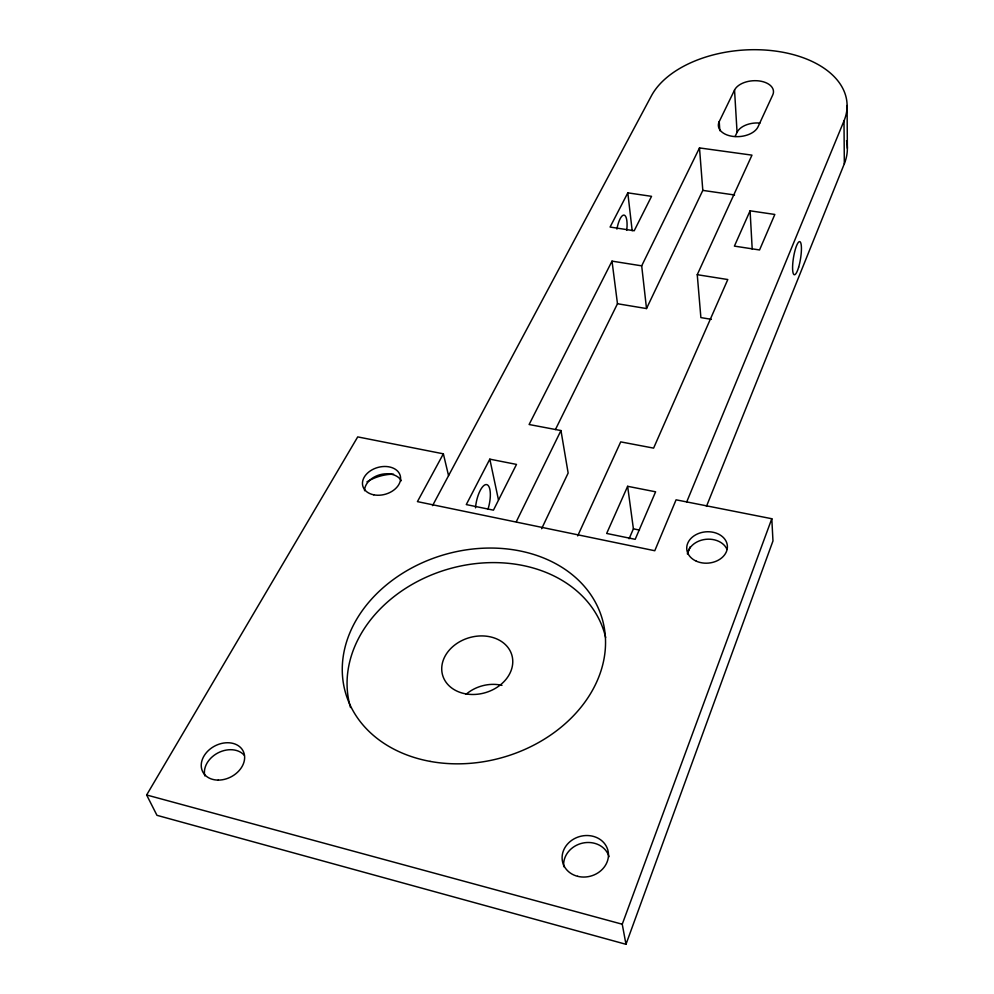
<?xml version="1.0" encoding="UTF-8"?>
<svg xmlns="http://www.w3.org/2000/svg" width="994" height="994" viewBox="0 0 994 994"><rect width="100%" height="100%" fill="white"/><g stroke="black" fill="none" stroke-linecap="round" stroke-linejoin="round"><path stroke-width="1.49" d="M625.984 944.3L772.972 540.947L771.804 518.731L676.082 499.82L654.773 550.738L417.43 501.622L443.361 453.823L357.716 436.9L146.64 794.976L156.953 815.316L625.984 944.3L622.244 924.221L771.804 518.731M687.339 553.869L690.234 546.675M706.461 506.368L844.328 163.749A98.518 60.895 -4 0 0 846.515 140.639M686.742 501.871L843.993 120.92A100.556 60.51 -4.2 0 0 774.848 50.992A100.556 60.51 -4.2 0 0 651.381 95.884L432.552 505.635M629.09 538.785L633.402 528.833L627.636 486.302L655.605 491.806L635.191 539.32L606.663 533.455L627.636 486.302M750.085 210.815L734.404 246.114L759.553 249.966L774.823 214.455L750.085 210.815L752.209 249.134M577.688 535.903L620.716 441.883L653.605 448.12L727.794 279.538L697.254 274.692L700.882 317.595L711.344 319.335M697.254 274.692L751.973 155.139L699.49 147.92L641.689 265.845L646.51 308.562L617.473 303.742L555.422 429.582M735.113 136.476L737.063 132.339L734.541 90.081A19.917 11.853 -4 0 1 759.13 80.936A19.917 11.853 -4 0 1 772.748 94.939L758.049 126.772A20.278 12.326 -4.3 0 1 732.851 136.389A20.278 12.326 -4.3 0 1 719.221 121.616L734.541 90.081M541.631 528.709L568.146 473.045L560.964 430.551L529.106 424.513L612.018 261.136L641.689 265.845M646.51 308.562L702.808 190.388L699.49 147.92M516.321 521.664L560.964 430.551M489.818 459.153L466.285 504.579L493.446 510.158L516.495 464.409L489.818 459.153L498.466 499.87M627.81 192.848L610.08 227.054L634.197 230.757L651.542 196.34L627.81 192.848L632.184 230.732M702.808 190.388L734.578 194.986M633.402 528.833L639.465 530.075M146.64 794.976L622.244 924.221M443.361 453.823L448.555 475.654M612.018 261.136L617.473 303.742M719.221 121.616L719.83 130.711M843.993 120.92L844.328 163.749M847.087 105.513L847.36 148.268M475.492 507.822A18.737 6.573 -78.1 0 1 486.513 484.575A18.737 6.573 -78.1 0 1 487.93 509.388M616.914 229.105A16.302 4.958 -81.3 0 1 624.008 215.114A16.302 4.958 -81.3 0 1 626.717 230.359M466.074 694.297A34.927 28.391 -16.8 0 1 501.958 685.351M737.063 132.339A19.52 11.94 -3.9 0 1 759.913 123.082M563.747 866.718A23.272 20.501 -15.9 0 1 582.621 843.098A23.272 20.501 -15.9 0 1 609.036 856.716M687.662 553.496A20.278 15.68 -4.8 0 1 705.852 539.32A20.278 15.68 -4.8 0 1 726.974 549.322M364.562 490.713A19.346 13.904 -15.8 0 1 380.043 474.71A19.346 13.904 -15.8 0 1 401.278 480.748M204.839 775.916A22.613 17.407 -27.6 0 1 217.872 752.955A22.613 17.407 -27.6 0 1 244.226 755.216M366.96 481.866A38.368 27.782 -15.9 0 1 393.537 474.163M350.522 707.529A132.326 105.265 -16.2 0 1 450.506 568.456A132.326 105.265 -16.2 0 1 605.657 637.514M798.667 267.137A16.786 3.566 -80.8 0 0 799.723 241.629A16.786 3.566 -80.8 0 0 792.628 265.82A16.786 3.566 -80.8 0 0 798.667 267.137M465.639 693.849A36.045 28.64 -16.2 0 0 512.134 656.164A36.045 28.64 -16.2 0 0 453.972 645.615A36.045 28.64 -16.2 0 0 465.639 693.849M577.613 876.31A23.384 20.539 -15.8 0 0 608.079 851.075A23.384 20.539 -15.8 0 0 570.183 841.496A23.384 20.539 -15.8 0 0 577.613 876.31M696.359 561.2A20.377 15.693 -4.8 0 0 727.397 547.259A20.377 15.693 -4.8 0 0 697.415 533.964A20.377 15.693 -4.8 0 0 696.359 561.2M373.781 494.826A19.42 13.904 -15.7 0 0 400.495 476.871A19.42 13.904 -15.7 0 0 370.302 470.895A19.42 13.904 -15.7 0 0 373.781 494.826M218.245 780.104A22.725 17.445 -27.4 0 0 243.642 752.11A22.725 17.445 -27.4 0 0 206.926 752.036A22.725 17.445 -27.4 0 0 218.245 780.104M430.153 761.392A133.556 105.501 -16 0 0 603.296 622.989A133.556 105.501 -16 0 0 388.269 583.428A133.556 105.501 -16 0 0 430.153 761.392"/></g></svg>
